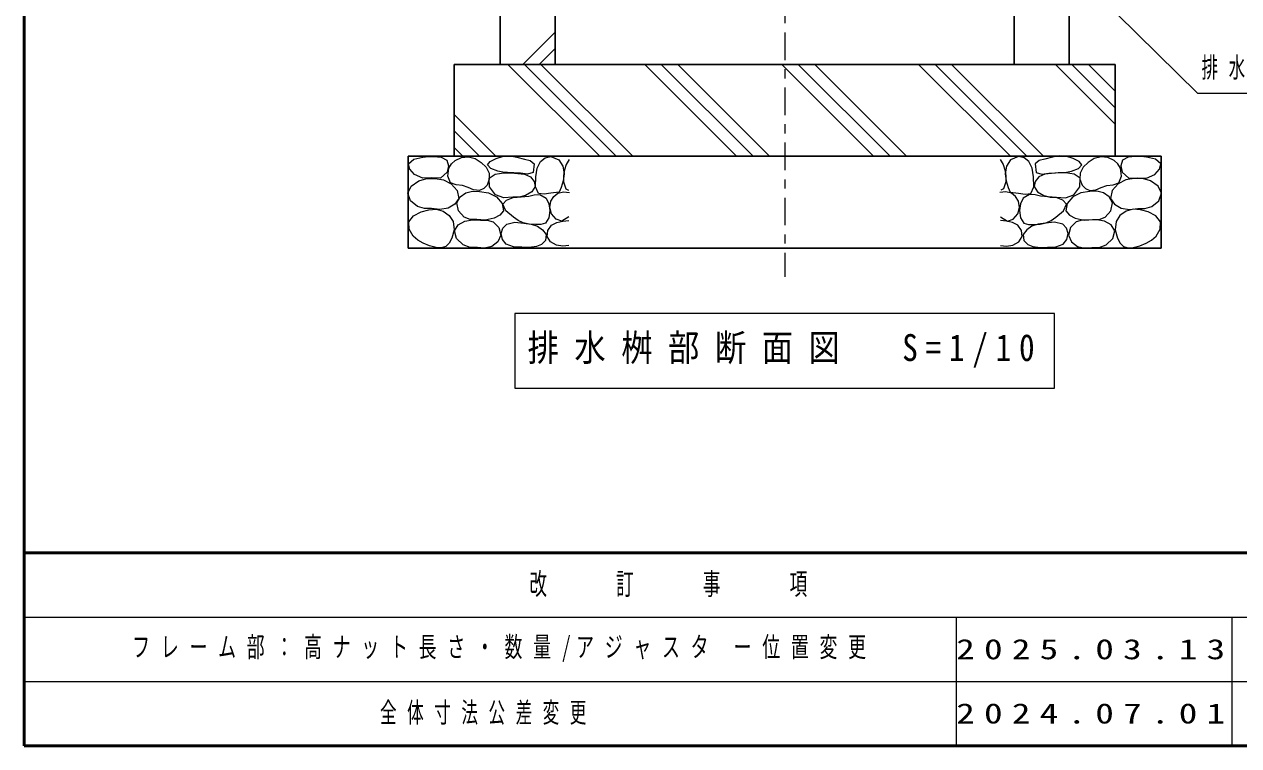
# Model space of a CAD drawing. Units: millimetres on the paper. Extents: x -385 to 0, y -594 to 267.
# Drawn here: x -385 to -252.7, y -297 to -218.4 of the extents above; entities that cross this region are included whole.
import ezdxf

# ---------------------------------------------------------------- set-up
doc = ezdxf.new("R2010")
doc.units = ezdxf.units.MM
doc.linetypes.add('USER2', pattern=[6, 3, -1, 1, -1])
doc.layers.add('1_10', color=7, linetype='Continuous', lineweight=25)
doc.layers.add('LY_3', color=7, linetype='Continuous', lineweight=13)
doc.layers.add('LY_4', color=7, linetype='Continuous')
doc.styles.add('ＭＳ ゴシック', font='')
doc.styles.get('ＭＳ ゴシック').set_extended_font_data('MS Gothic')

msp = doc.modelspace()

# ---------------------------------------------------------------- linework, layer by layer
at = {"layer": '1_10', "linetype": 'USER2', "lineweight": 13}
msp.add_line((-302.187, -153.301), (-302.187, -245.927), dxfattribs=at)
at = {"layer": '1_10', "color": 3}
for p, q in [((-327.187, -186.584), (-327.187, -222.784)), ((-277.187, -186.584), (-277.187, -222.784)), ((-333.187, -222.784), (-333.187, -197.784)), ((-271.187, -197.784), (-271.187, -222.784)), ((-338.187, -222.784), (-266.187, -222.784)), ((-338.187, -232.784), (-338.187, -222.784)), ((-266.187, -222.784), (-266.187, -232.784)), ((-261.187, -232.784), (-343.187, -232.784)), ((-343.187, -242.784), (-343.187, -232.784)), ((-261.187, -232.784), (-261.187, -242.784)), ((-261.187, -242.784), (-343.187, -242.784))]:
    msp.add_line(p, q, dxfattribs=at)
at = {"layer": '1_10', "lineweight": 13}
for p, q in [((-330.717, -222.784), (-327.187, -219.254)), ((-328.921, -222.784), (-327.187, -221.05)), ((-322.323, -232.784), (-332.323, -222.784)), ((-320.527, -232.784), (-330.527, -222.784)), ((-318.731, -232.784), (-328.731, -222.784)), ((-307.417, -232.784), (-317.417, -222.784)), ((-305.621, -232.784), (-315.621, -222.784)), ((-303.825, -232.784), (-313.825, -222.784)), ((-292.511, -232.784), (-302.511, -222.784)), ((-290.715, -232.784), (-300.715, -222.784)), ((-288.919, -232.784), (-298.919, -222.784)), ((-277.606, -232.784), (-287.606, -222.784)), ((-275.81, -232.784), (-285.81, -222.784)), ((-274.014, -232.784), (-284.014, -222.784)), ((-266.187, -229.297), (-272.7, -222.784)), ((-266.187, -227.501), (-270.904, -222.784)), ((-266.187, -225.705), (-269.108, -222.784)), ((-333.637, -232.784), (-338.187, -228.234)), ((-335.433, -232.784), (-338.187, -230.03)), ((-337.229, -232.784), (-338.187, -231.826)), ((-343.187, -232.784), (-343.187, -242.784)), ((-343.187, -232.784), (-325.687, -232.784)), ((-261.187, -232.784), (-278.687, -232.784)), ((-261.187, -232.784), (-261.187, -242.784)), ((-343.187, -242.784), (-325.687, -242.784)), ((-261.187, -242.784), (-278.687, -242.784)), ((-331.587, -249.917), (-331.587, -258.051)), ((-272.787, -249.917), (-331.587, -249.917)), ((-272.787, -258.051), (-272.787, -249.917)), ((-331.587, -258.051), (-272.787, -258.051))]:
    msp.add_line(p, q, dxfattribs=at)
for points in [[(-272.563, -210.805), (-257.213, -225.9), (-235.786, -225.9)], [(-325.662, -233.127), (-325.972, -233.678), (-326.183, -234.266), (-326.281, -234.9), (-326.282, -235.58), (-326.034, -236.348), (-325.712, -236.472)], [(-278.712, -233.127), (-278.403, -233.678), (-278.192, -234.266), (-278.093, -234.9), (-278.093, -235.58), (-278.34, -236.348), (-278.662, -236.472)], [(-325.687, -239.396), (-326.455, -239.866), (-327.089, -239.652), (-327.57, -239.073), (-327.765, -238.365), (-327.645, -237.661), (-327.337, -237.153), (-326.877, -236.794), (-326.267, -236.651), (-325.638, -236.719)], [(-278.687, -239.396), (-277.919, -239.866), (-277.286, -239.652), (-276.804, -239.073), (-276.61, -238.365), (-276.73, -237.661), (-277.037, -237.153), (-277.498, -236.794), (-278.107, -236.651), (-278.737, -236.719)], [(-325.687, -242.518), (-326.364, -242.597), (-327.05, -242.468), (-327.677, -242.1), (-328.041, -241.527), (-327.982, -240.858), (-327.595, -240.288), (-327.014, -239.992), (-326.356, -239.866), (-325.687, -239.792)], [(-278.687, -242.518), (-278.01, -242.597), (-277.324, -242.468), (-276.698, -242.1), (-276.333, -241.527), (-276.392, -240.858), (-276.779, -240.288), (-277.36, -239.992), (-278.018, -239.866), (-278.687, -239.792)]]:
    msp.add_lwpolyline(points, dxfattribs=at)
for points in [[(-332.381, -234.57), (-332.881, -234.53), (-333.413, -234.402), (-334.174, -234.102), (-334.556, -233.705), (-334.244, -233.344), (-333.608, -233.036), (-332.799, -232.794), (-332.074, -232.757), (-331.34, -232.89), (-330.539, -233.091), (-329.892, -233.261), (-329.452, -233.621), (-329.591, -234.542), (-330.197, -234.724), (-330.958, -234.626), (-331.686, -234.59)], [(-271.994, -234.57), (-271.493, -234.53), (-270.962, -234.402), (-270.2, -234.102), (-269.818, -233.705), (-270.131, -233.344), (-270.767, -233.036), (-271.576, -232.794), (-272.301, -232.757), (-273.034, -232.89), (-273.835, -233.091), (-274.482, -233.261), (-274.923, -233.621), (-274.783, -234.542), (-274.177, -234.724), (-273.416, -234.626), (-272.688, -234.59)], [(-340.654, -235.134), (-341.591, -235.157), (-342.487, -234.787), (-343.009, -234.209), (-343.156, -233.597), (-342.568, -233.103), (-341.595, -232.879), (-340.98, -232.816), (-340.381, -232.804), (-339.59, -232.871), (-338.969, -233.201), (-338.781, -233.819), (-338.944, -234.514), (-339.687, -235.158)], [(-336.069, -236.447), (-336.643, -236.172), (-337.259, -235.976), (-337.973, -235.892), (-338.572, -235.679), (-338.885, -234.972), (-338.77, -234.093), (-338.486, -233.611), (-338.077, -233.25), (-337.388, -232.935), (-336.639, -232.854), (-335.897, -233.041), (-335.227, -233.449), (-334.703, -233.983), (-334.385, -234.638), (-334.352, -235.299), (-334.583, -235.927), (-334.949, -236.316), (-335.425, -236.521)], [(-326.753, -236.695), (-327.669, -236.794), (-328.387, -236.907), (-328.983, -236.843), (-329.316, -236.11), (-329.28, -235.01), (-329.149, -234.085), (-328.785, -233.35), (-328.285, -232.962), (-327.669, -232.804), (-326.777, -233.176), (-326.345, -233.864), (-326.208, -234.688), (-326.295, -235.462), (-326.53, -236.199)], [(-277.622, -236.695), (-276.705, -236.794), (-275.987, -236.907), (-275.392, -236.843), (-275.059, -236.11), (-275.094, -235.01), (-275.225, -234.085), (-275.59, -233.35), (-276.09, -232.962), (-276.705, -232.804), (-277.597, -233.176), (-278.03, -233.864), (-278.167, -234.688), (-278.079, -235.462), (-277.845, -236.199)], [(-268.305, -236.447), (-267.731, -236.172), (-267.116, -235.976), (-266.401, -235.892), (-265.802, -235.679), (-265.49, -234.972), (-265.604, -234.093), (-265.888, -233.611), (-266.298, -233.25), (-266.986, -232.935), (-267.735, -232.854), (-268.478, -233.041), (-269.147, -233.449), (-269.672, -233.983), (-269.99, -234.638), (-270.023, -235.299), (-269.792, -235.927), (-269.426, -236.316), (-268.949, -236.521)], [(-263.721, -235.134), (-262.783, -235.157), (-261.887, -234.787), (-261.365, -234.209), (-261.218, -233.597), (-261.807, -233.103), (-262.779, -232.879), (-263.394, -232.816), (-263.993, -232.804), (-264.785, -232.871), (-265.406, -233.201), (-265.593, -233.819), (-265.431, -234.514), (-264.687, -235.158)], [(-340.654, -238.479), (-341.43, -238.492), (-342.19, -238.256), (-342.93, -237.633), (-343.231, -236.819), (-342.847, -236.028), (-342.041, -235.456), (-341.154, -235.213), (-340.257, -235.208), (-339.344, -235.358), (-338.498, -235.778), (-337.848, -236.528), (-337.68, -237.388), (-338.105, -238.012), (-338.845, -238.429), (-339.761, -238.599)], [(-331.795, -237.248), (-332.771, -237.328), (-333.692, -236.997), (-334.343, -236.099), (-334.361, -235.156), (-333.707, -234.729), (-332.771, -234.598), (-331.984, -234.6), (-331.237, -234.654), (-330.523, -234.747), (-329.87, -235.044), (-329.483, -235.52), (-329.368, -236.076), (-329.727, -236.656), (-330.4, -237.052), (-331.1, -237.244)], [(-272.58, -237.248), (-271.603, -237.328), (-270.683, -236.997), (-270.032, -236.099), (-270.013, -235.156), (-270.668, -234.729), (-271.603, -234.598), (-272.39, -234.6), (-273.138, -234.654), (-273.852, -234.747), (-274.504, -235.044), (-274.891, -235.52), (-275.006, -236.076), (-274.647, -236.656), (-273.974, -237.052), (-273.274, -237.244)], [(-263.721, -238.479), (-262.945, -238.492), (-262.185, -238.256), (-261.445, -237.633), (-261.144, -236.819), (-261.527, -236.028), (-262.333, -235.456), (-263.22, -235.213), (-264.117, -235.208), (-265.03, -235.358), (-265.877, -235.778), (-266.526, -236.528), (-266.694, -237.388), (-266.269, -238.012), (-265.53, -238.429), (-264.614, -238.599)], [(-335.723, -239.668), (-336.423, -239.659), (-337.085, -239.42), (-337.715, -238.733), (-337.878, -237.859), (-337.535, -237.21), (-336.912, -236.769), (-336.181, -236.603), (-335.425, -236.62), (-334.457, -236.759), (-333.567, -237.19), (-332.954, -237.919), (-332.823, -238.727), (-333.209, -239.212), (-333.839, -239.544), (-334.793, -239.752)], [(-268.652, -239.668), (-267.952, -239.659), (-267.289, -239.42), (-266.66, -238.733), (-266.496, -237.859), (-266.839, -237.21), (-267.462, -236.769), (-268.193, -236.603), (-268.949, -236.62), (-269.917, -236.759), (-270.808, -237.19), (-271.42, -237.919), (-271.551, -238.727), (-271.165, -239.212), (-270.535, -239.544), (-269.582, -239.752)], [(-330.679, -240.037), (-331.195, -239.769), (-331.711, -239.423), (-332.556, -238.734), (-332.883, -238.001), (-332.472, -237.557), (-331.767, -237.276), (-330.892, -237.19), (-330.065, -237.136), (-329.465, -236.983), (-328.866, -236.941), (-328.168, -237.359), (-327.857, -237.967), (-327.778, -238.698), (-327.869, -239.488), (-328.224, -240.065), (-328.736, -240.23), (-329.34, -240.232), (-330.028, -240.175)], [(-273.695, -240.037), (-273.18, -239.769), (-272.663, -239.423), (-271.818, -238.734), (-271.492, -238.001), (-271.903, -237.557), (-272.608, -237.276), (-273.482, -237.19), (-274.309, -237.136), (-274.91, -236.983), (-275.509, -236.941), (-276.206, -237.359), (-276.517, -237.967), (-276.596, -238.698), (-276.505, -239.488), (-276.15, -240.065), (-275.639, -240.23), (-275.034, -240.232), (-274.346, -240.175)], [(-340.133, -242.716), (-340.854, -242.543), (-341.546, -242.27), (-342.145, -241.94), (-342.661, -241.477), (-343.076, -240.713), (-343.107, -239.916), (-342.609, -239.279), (-341.793, -238.85), (-340.958, -238.608), (-340.139, -238.567), (-339.365, -238.776), (-338.709, -239.239), (-338.275, -239.891), (-338.189, -240.789), (-338.448, -241.725), (-338.71, -242.243), (-339.093, -242.617), (-339.595, -242.756)], [(-264.241, -242.716), (-263.521, -242.543), (-262.829, -242.27), (-262.23, -241.94), (-261.714, -241.477), (-261.299, -240.713), (-261.268, -239.916), (-261.765, -239.279), (-262.581, -238.85), (-263.417, -238.608), (-264.235, -238.567), (-265.009, -238.776), (-265.666, -239.239), (-266.1, -239.891), (-266.186, -240.789), (-265.926, -241.725), (-265.665, -242.243), (-265.282, -242.617), (-264.779, -242.756)], [(-335.648, -242.742), (-336.443, -242.711), (-337.209, -242.419), (-337.922, -241.743), (-338.151, -240.908), (-337.754, -240.265), (-337.036, -239.842), (-336.174, -239.713), (-335.301, -239.743), (-334.598, -239.755), (-333.939, -239.917), (-333.309, -240.532), (-333.096, -241.379), (-333.422, -242.109), (-334.087, -242.618), (-334.863, -242.811)], [(-328.168, -241.292), (-328.252, -241.962), (-328.654, -242.39), (-329.228, -242.631), (-330.018, -242.718), (-330.818, -242.687), (-331.724, -242.642), (-332.52, -242.352), (-332.917, -241.852), (-333.05, -241.209), (-332.869, -240.615), (-332.464, -240.177), (-331.588, -239.981), (-330.595, -240.093), (-329.804, -240.185), (-329.089, -240.4), (-328.577, -240.783)], [(-276.206, -241.292), (-276.122, -241.962), (-275.721, -242.39), (-275.146, -242.631), (-274.357, -242.718), (-273.556, -242.687), (-272.65, -242.642), (-271.854, -242.352), (-271.457, -241.852), (-271.324, -241.209), (-271.505, -240.615), (-271.91, -240.177), (-272.786, -239.981), (-273.779, -240.093), (-274.57, -240.185), (-275.285, -240.4), (-275.797, -240.783)], [(-268.726, -242.742), (-267.931, -242.711), (-267.165, -242.419), (-266.453, -241.743), (-266.223, -240.908), (-266.62, -240.265), (-267.339, -239.842), (-268.2, -239.713), (-269.073, -239.743), (-269.776, -239.755), (-270.436, -239.917), (-271.065, -240.532), (-271.278, -241.379), (-270.953, -242.109), (-270.287, -242.618), (-269.512, -242.811)]]:
    msp.add_lwpolyline(points, close=True, dxfattribs=at)
at = {"layer": 'LY_3', "lineweight": 50}
for p, q in [((-385, -30), (-385, -297)), ((-385, -276), (0, -276)), ((-385, -297), (0, -297))]:
    msp.add_line(p, q, dxfattribs=at)
at = {"layer": 'LY_3'}
for p, q in [((-385, -283), (-243.5, -283)), ((-283.5, -283), (-283.5, -297)), ((-253.5, -283), (-253.5, -297)), ((-385, -290), (-243.5, -290))]:
    msp.add_line(p, q, dxfattribs=at)

# ---------------------------------------------------------------- texts
at = {"layer": '1_10', "attachment_point": 4, "style": 'ＭＳ ゴシック'}
for s, insert, char_height in [('\\T1.64;\\W0.6;排水桝（別途）', (-256.786, -223.25), 2.199), ('\\T1.5;\\W0.85;排水桝部断面図\u3000S=1/10', (-330.187, -253.984), 2.933)]:
    msp.add_mtext(s, dxfattribs=dict(at, insert=insert, char_height=char_height))
at = {"layer": 'LY_3', "color": 4, "insert": (-314.25, -279.5), "char_height": 2.346, "attachment_point": 5, "style": 'ＭＳ ゴシック'}
msp.add_mtext('\\T1.64;\\W0.6;改\u3000\u3000訂\u3000\u3000事\u3000\u3000項', dxfattribs=at)
at = {"layer": 'LY_4', "char_height": 2.199, "attachment_point": 4, "style": 'ＭＳ ゴシック'}
for s, insert in [('\\T1.6;\\W0.65;フレーム部：高ナット長さ・数量/アジャスタ\\~ー位置変更', (-373.25, -286.5)), ('\\T1.5;\\W1.35;2025.03.13', (-283.5, -286.5)), ('\\T1.64;\\W0.6;全体寸法公差変更', (-346.25, -293.5)), ('\\T1.5;\\W1.35;2024.07.01', (-283.5, -293.5))]:
    msp.add_mtext(s, dxfattribs=dict(at, insert=insert))

doc.saveas('drawing.dxf')
